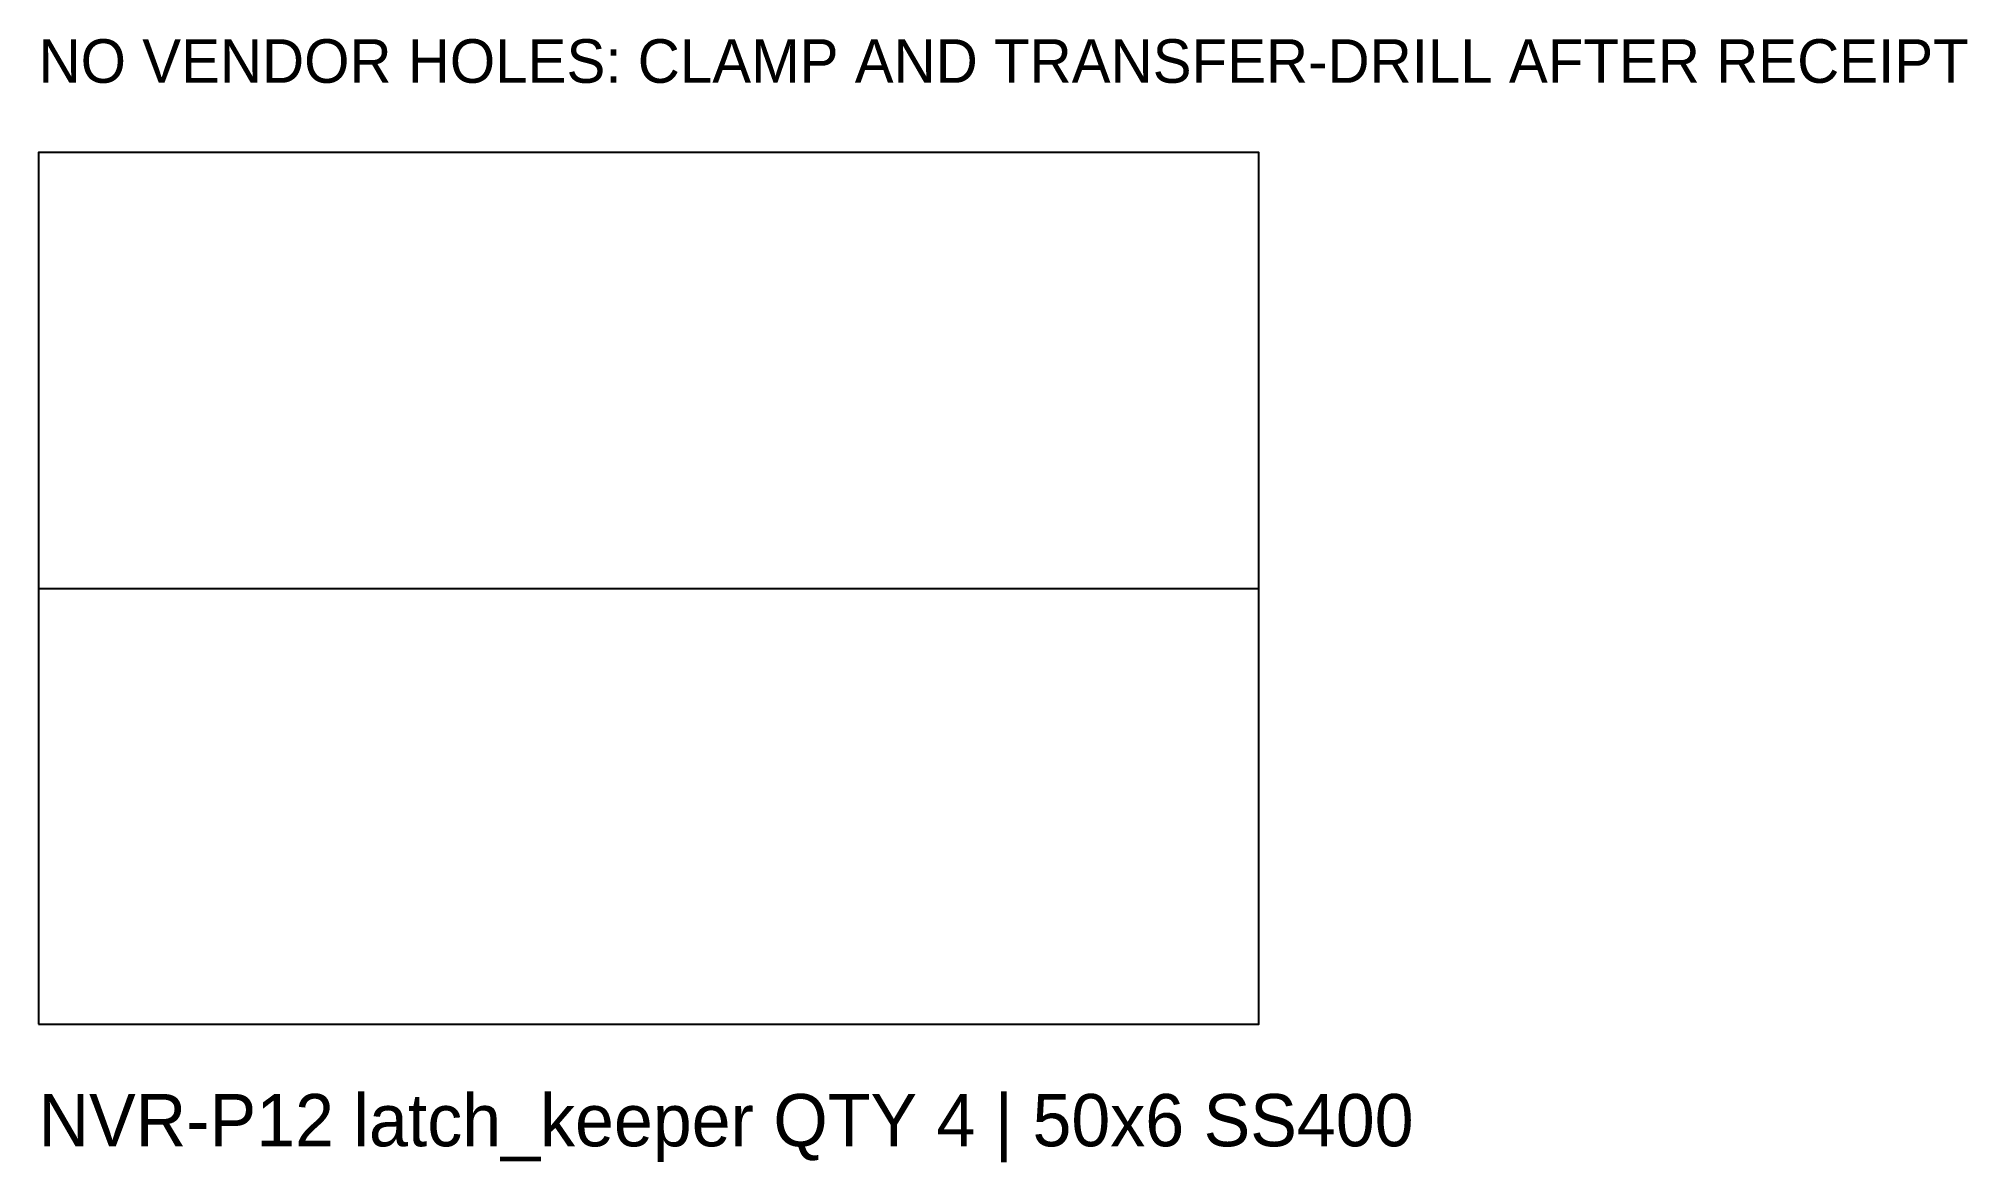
# Model space of a CAD drawing. Header units: millimetres. Extents: x -35 to 76, y -33 to 32.
import ezdxf

# ---------------------------------------------------------------- set-up
doc = ezdxf.new("R2010")
doc.units = ezdxf.units.MM
for name, color, linetype in [('CUT_OUTER', 7, 'Continuous'), ('NOTES', 7, 'Continuous'), ('REFERENCE', 7, 'Continuous')]:
    doc.layers.add(name, color=color, linetype=linetype)

msp = doc.modelspace()

# ---------------------------------------------------------------- linework, layer by layer
at = {"layer": 'CUT_OUTER'}
msp.add_lwpolyline([(-35, -25), (35, -25), (35, 25), (-35, 25)], close=True, dxfattribs=at)
at = {"layer": 'REFERENCE'}
msp.add_line((-35, 0), (35, 0), dxfattribs=at)

# ---------------------------------------------------------------- texts
at = {"layer": 'NOTES'}
for s, height, p in [('NO VENDOR HOLES: CLAMP AND TRANSFER-DRILL AFTER RECEIPT', 2.5, (-35, 29)), ('NVR-P12 latch_keeper QTY 4 | 50x6 SS400', 3, (-35, -32))]:
    msp.add_text(s, height=height, dxfattribs=at).set_placement(p)

doc.saveas('drawing.dxf')
